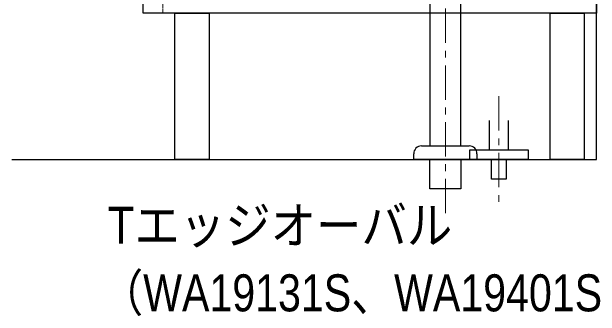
# Model space of a CAD drawing. Units: millimetres, scale not verified. Extents: x -6062 to 6062, y -3045 to 3045.
# Drawn here: x -3588 to -2984, y 1100 to 1412 of the extents above; entities that cross this region are included whole.
import ezdxf
from ezdxf.enums import TextEntityAlignment as Align

# ---------------------------------------------------------------- set-up
doc = ezdxf.new("R2010")
doc.units = ezdxf.units.MM
doc.header["$LTSCALE"] = 20
doc.linetypes.add('USER1', pattern=[2.91, 1.76, -0.4, 0.35, -0.4])
doc.linetypes.add('USER2', pattern=[1.11, 0.71, -0.4])
for name, color, linetype, lineweight in [('0-0_1図面枠', 7, 'Continuous', 20), ('0-1_5ボウル・キャビネット', 7, 'Continuous', 15), ('0-5_4給排水', 7, 'Continuous', 30)]:
    doc.layers.add(name, color=color, linetype=linetype, lineweight=lineweight)
doc.styles.add('ＭＳ Ｐゴシック', font='')
doc.styles.get('ＭＳ Ｐゴシック').set_extended_font_data('MS PGothic')

# ---------------------------------------------------------------- blocks, each defined once
blk = doc.blocks.new('グループ-4')
at = {"layer": '0-1_5ボウル・キャビネット', "lineweight": 30}
for points in [[(-33300, 38000), (-24000, 38000), (-24000, 28200), (-33300, 28200)], [(-32650, 28200), (-31950, 28200), (-31950, 25200), (-32650, 25200)], [(-24950, 28200), (-24250, 28200), (-24250, 25200), (-24950, 25200)]]:
    blk.add_lwpolyline(points, close=True, dxfattribs=at)
at = {"layer": '0-1_5ボウル・キャビネット', "linetype": 'USER2'}
blk.add_lwpolyline([(-24000, 28500), (-32900, 28500), (-32900, 28200)], dxfattribs=at)
blk = doc.blocks.new('グループ-5')
at = {"layer": '0-1_5ボウル・キャビネット', "lineweight": 30}
blk.add_lwpolyline([(-36000, 25200), (-24000, 25200), (-24000, 45200)], dxfattribs=at)
at = {"layer": '0-1_5ボウル・キャビネット'}
blk.add_blockref('グループ-4', (0, 0), dxfattribs=at)

msp = doc.modelspace()

# ---------------------------------------------------------------- linework, layer by layer
at = {"layer": '0-5_4給排水', "linetype": 'USER1', "lineweight": 15}
for p, q in [((-3142.5, 1205), (-3142.5, 1786)), ((-3087.5, 1325), (-3087.5, 1215))]:
    msp.add_line(p, q, dxfattribs=at)
at = {"layer": '0-5_4給排水'}
msp.add_line((-3175, 1264.67), (-3175, 1266), dxfattribs=at)
for points in [[(-3158.5, 1721), (-3158.5, 1274), (-3126.5, 1274), (-3126.5, 1721)], [(-3097.5, 1300), (-3097.5, 1270), (-3077.5, 1270), (-3077.5, 1300)], [(-3167, 1274), (-3166.87, 1274), (-3118.12, 1274), (-3118, 1274)], [(-3110, 1266), (-3110, 1264.67), (-3110, 1260), (-3175, 1260), (-3175, 1264.67)]]:
    msp.add_lwpolyline(points, dxfattribs=at)
for points in [[(-3117.5, 1270), (-3057.5, 1270), (-3057.5, 1260), (-3117.5, 1260)], [(-3158.5, 1260), (-3126.5, 1260), (-3126.5, 1230), (-3158.5, 1230)], [(-3095, 1260), (-3080, 1260), (-3080, 1240), (-3095, 1240)]]:
    msp.add_lwpolyline(points, close=True, dxfattribs=at)
for centre, start, end in [((-3167, 1266), 90, 180), ((-3118, 1266), 0, 90)]:
    msp.add_arc(centre, 8, start, end, dxfattribs=at)

# ---------------------------------------------------------------- block references
at = {"layer": '0-1_5ボウル・キャビネット', "xscale": 0.05, "yscale": 0.05}
msp.add_blockref('グループ-5', (-1787.5, 0), dxfattribs=at)

# ---------------------------------------------------------------- texts
at = {"layer": '0-0_1図面枠', "style": 'ＭＳ Ｐゴシック'}
for s, width, p in [('Tエッジオーバル', 0.9, (-3488.9, 1162.33)), ('（WA19131S、WA19401S', 0.85, (-3496.64, 1093.1))]:
    msp.add_text(s, height=37.96, dxfattribs=dict(at, width=width)).set_placement(p, align=Align.BOTTOM_LEFT)

doc.saveas('drawing.dxf')
